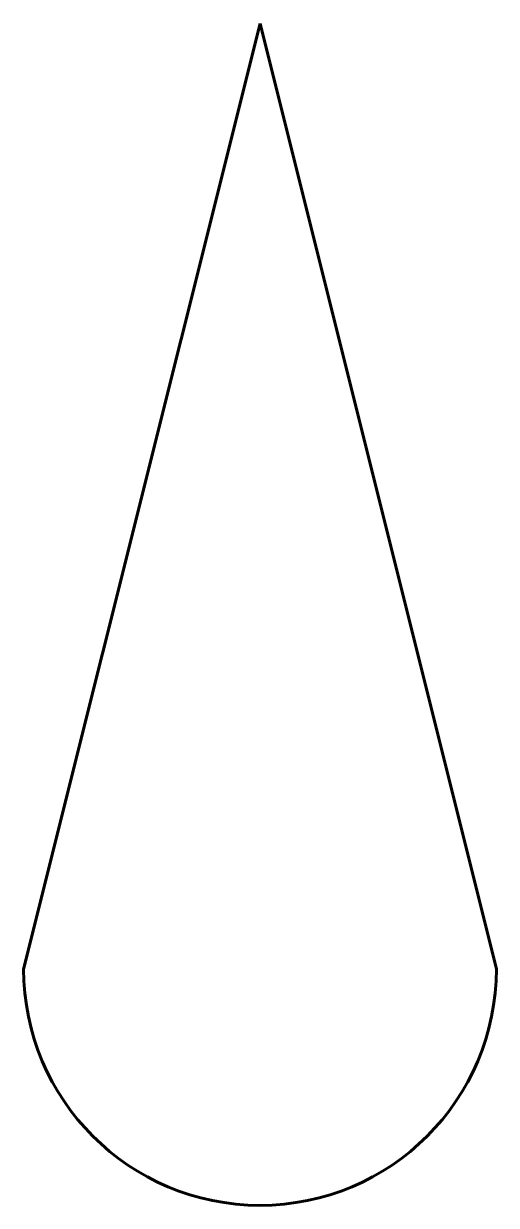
# Model space of a CAD drawing. Header units: centimetres. Extents: x -100 to 100, y -100 to 400.
import ezdxf

# ---------------------------------------------------------------- set-up
doc = ezdxf.new("R2010")
doc.units = ezdxf.units.CM
doc.layers.add('Horario', color=5, linetype='Continuous', lineweight=60)

msp = doc.modelspace()

# ---------------------------------------------------------------- linework, layer by layer
at = {"layer": 'Horario'}
for p, q in [((-100, 0), (0, 400)), ((0, 400), (100, 0))]:
    msp.add_line(p, q, dxfattribs=at)
msp.add_arc((0, 0), 100, 180, 0, dxfattribs=at)

doc.saveas('drawing.dxf')
